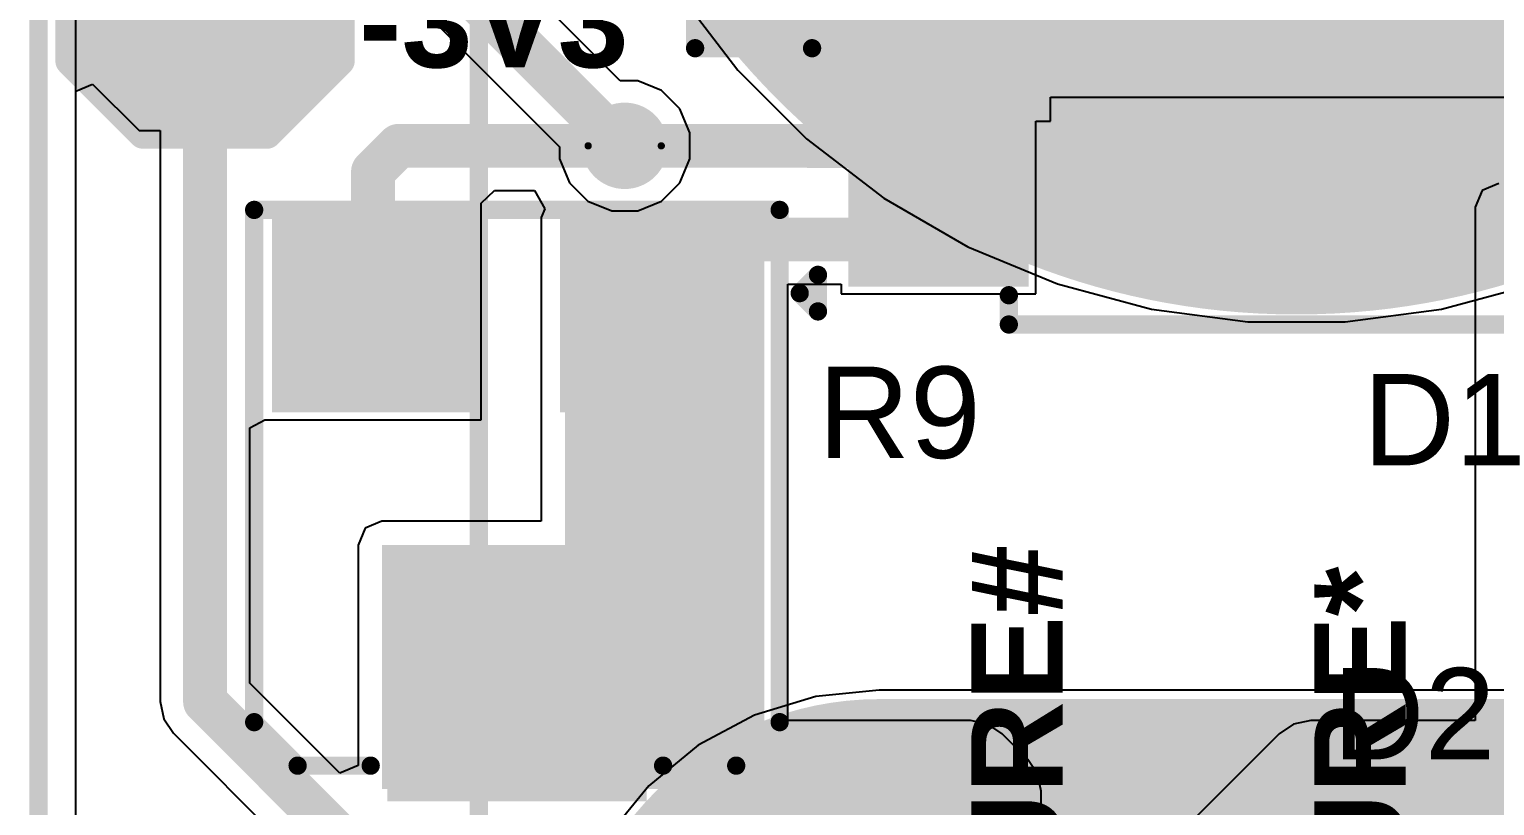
# Model space of a CAD drawing. Header units: inches. Extents: x 0 to 13.7, y 0 to 1.9.
# Drawn here: x -0.0025 to 0.3984, y 0.6795 to 0.8917 of the extents above; entities that cross this region are included whole.
import ezdxf

# ---------------------------------------------------------------- set-up
doc = ezdxf.new("R2010")
doc.units = ezdxf.units.IN
doc.header["$MEASUREMENT"] = 0
for name, color, linetype in [('Board Outline', 216, 'Continuous'), ('Bottom Layer', 5, 'Continuous'), ('Bottom Overlay', 54, 'Continuous'), ('Bottom Paste', 16, 'Continuous'), ('Bottom Solder', 6, 'Continuous'), ('Drill Drawing', 1, 'Continuous'), ('Top Layer', 1, 'Continuous'), ('Top Overlay', 2, 'Continuous'), ('Top Paste', 8, 'Continuous'), ('Top Solder', 216, 'Continuous'), ('Via Holes', 16, 'Continuous')]:
    doc.layers.add(name, color=color, linetype=linetype)
doc.styles.add('Arial', font='', dxfattribs={"height": 0.2})
doc.styles.add('Arial_Bold', font='', dxfattribs={"height": 0.2})
doc.styles.get('Arial').set_extended_font_data('Arial')
doc.styles.get('Arial_Bold').set_extended_font_data('Arial', bold=True)

# ---------------------------------------------------------------- blocks, each defined once
blk = doc.blocks.new('T__________7')
at = {"layer": 'Top Layer'}
blk.add_hatch(color=1, dxfattribs=at).paths.add_polyline_path([(0.015, 0.03), (-0.015, 0.03), (-0.03, 0.015), (-0.03, -0.015), (-0.015, -0.03), (0.015, -0.03), (0.03, -0.015), (0.03, 0.015)])
at = {"layer": 'Top Paste'}
blk.add_hatch(color=8, dxfattribs=at).paths.add_polyline_path([(0.015, 0.03), (-0.015, 0.03), (-0.03, 0.015), (-0.03, -0.015), (-0.015, -0.03), (0.015, -0.03), (0.03, -0.015), (0.03, 0.015)])
at = {"layer": 'Top Solder'}
blk.add_hatch(color=216, dxfattribs=at).paths.add_polyline_path([(0.017, 0.034), (-0.017, 0.034), (-0.034, 0.017), (-0.034, -0.017), (-0.017, -0.034), (0.017, -0.034), (0.034, -0.017), (0.034, 0.017)])
at = {"layer": 'Top Overlay'}
for points in [[(-0.037, 0.017, 0.007874, 0.007874, 0), (-0.017, 0.037, 0.007874, 0.007874, 0)], [(-0.017, 0.037, 0.007874, 0.007874, 0), (0.017, 0.037, 0.007874, 0.007874, 0)], [(0.017, 0.037, 0.007874, 0.007874, 0), (0.037, 0.017, 0.007874, 0.007874, 0)], [(-0.037, -0.017, 0.007874, 0.007874, 0), (-0.037, 0.017, 0.007874, 0.007874, 0)], [(0.037, -0.017, 0.007874, 0.007874, 0), (0.037, 0.017, 0.007874, 0.007874, 0)], [(-0.037, -0.017, 0.007874, 0.007874, 0), (-0.017, -0.037, 0.007874, 0.007874, 0)], [(0.017, -0.037, 0.007874, 0.007874, 0), (0.037, -0.017, 0.007874, 0.007874, 0)], [(-0.017, -0.037, 0.007874, 0.007874, 0), (0.017, -0.037, 0.007874, 0.007874, 0)]]:
    blk.add_lwpolyline(points, format="xyseb", dxfattribs=at)
for points in [[(-0.0189685, 0.037, 0.003937, 0.003937, 1), (-0.0150315, 0.037, 0.003937, 0.003937, 1)], [(-0.0189685, 0.037, 0.003937, 0.003937, 1), (-0.0150315, 0.037, 0.003937, 0.003937, 1)], [(0.0150315, 0.037, 0.003937, 0.003937, 1), (0.0189685, 0.037, 0.003937, 0.003937, 1)], [(0.0150315, 0.037, 0.003937, 0.003937, 1), (0.0189685, 0.037, 0.003937, 0.003937, 1)], [(-0.0389685, 0.017, 0.003937, 0.003937, 1), (-0.0350315, 0.017, 0.003937, 0.003937, 1)], [(-0.0389685, 0.017, 0.003937, 0.003937, 1), (-0.0350315, 0.017, 0.003937, 0.003937, 1)], [(0.0350315, 0.017, 0.003937, 0.003937, 1), (0.0389685, 0.017, 0.003937, 0.003937, 1)], [(0.0350315, 0.017, 0.003937, 0.003937, 1), (0.0389685, 0.017, 0.003937, 0.003937, 1)], [(-0.0389685, -0.017, 0.003937, 0.003937, 1), (-0.0350315, -0.017, 0.003937, 0.003937, 1)], [(-0.0389685, -0.017, 0.003937, 0.003937, 1), (-0.0350315, -0.017, 0.003937, 0.003937, 1)], [(0.0350315, -0.017, 0.003937, 0.003937, 1), (0.0389685, -0.017, 0.003937, 0.003937, 1)], [(0.0350315, -0.017, 0.003937, 0.003937, 1), (0.0389685, -0.017, 0.003937, 0.003937, 1)], [(-0.0189685, -0.037, 0.003937, 0.003937, 1), (-0.0150315, -0.037, 0.003937, 0.003937, 1)], [(-0.0189685, -0.037, 0.003937, 0.003937, 1), (-0.0150315, -0.037, 0.003937, 0.003937, 1)], [(0.0150315, -0.037, 0.003937, 0.003937, 1), (0.0189685, -0.037, 0.003937, 0.003937, 1)], [(0.0150315, -0.037, 0.003937, 0.003937, 1), (0.0189685, -0.037, 0.003937, 0.003937, 1)]]:
    blk.add_lwpolyline(points, format="xyseb", close=True, dxfattribs=at)
blk = doc.blocks.new('14_TSSOP_14')
at = {"layer": 'Top Layer'}
for points in [[(-0.1299212, 0.08562995), (-0.0885826, 0.08562995), (-0.0885826, 0.06791345), (-0.1299212, 0.06791345)], [(0.0885827, 0.08562995), (0.1299213, 0.08562995), (0.1299213, 0.06791345), (0.0885827, 0.06791345)], [(-0.1299212, 0.06003935), (-0.0885826, 0.06003935), (-0.0885826, 0.04232285), (-0.1299212, 0.04232285)], [(0.0885827, 0.06003945), (0.1299213, 0.06003945), (0.1299213, 0.04232295), (0.0885827, 0.04232295)], [(-0.1299212, 0.03444885), (-0.0885826, 0.03444885), (-0.0885826, 0.01673235), (-0.1299212, 0.01673235)], [(0.0885827, 0.03444885), (0.1299213, 0.03444885), (0.1299213, 0.01673235), (0.0885827, 0.01673235)], [(-0.1299212, 0.00885825), (-0.0885826, 0.00885825), (-0.0885826, -0.00885825), (-0.1299212, -0.00885825)], [(0.0885827, 0.00885835), (0.1299213, 0.00885835), (0.1299213, -0.00885815), (0.0885827, -0.00885815)], [(-0.1299212, -0.01673225), (-0.0885826, -0.01673225), (-0.0885826, -0.03444875), (-0.1299212, -0.03444875)], [(0.0885827, -0.01673225), (0.1299213, -0.01673225), (0.1299213, -0.03444875), (0.0885827, -0.03444875)], [(-0.1299212, -0.04232285), (-0.0885826, -0.04232285), (-0.0885826, -0.06003935), (-0.1299212, -0.06003935)], [(0.0885827, -0.04232275), (0.1299213, -0.04232275), (0.1299213, -0.06003925), (0.0885827, -0.06003925)], [(-0.1299212, -0.06791335), (-0.0885826, -0.06791335), (-0.0885826, -0.08562985), (-0.1299212, -0.08562985)], [(0.0885827, -0.06791335), (0.1299213, -0.06791335), (0.1299213, -0.08562985), (0.0885827, -0.08562985)]]:
    blk.add_hatch(color=1, dxfattribs=at).paths.add_polyline_path(points)
at = {"layer": 'Top Overlay'}
blk.add_hatch(color=2, dxfattribs=at).paths.add_polyline_path([(-0.084, 0.068), (-0.073, 0.068), (-0.073, 0.086), (-0.084, 0.086)])
at = {"layer": 'Top Paste'}
for points in [[(-0.1299212, 0.08562995), (-0.0885826, 0.08562995), (-0.0885826, 0.06791345), (-0.1299212, 0.06791345)], [(0.0885827, 0.08562995), (0.1299213, 0.08562995), (0.1299213, 0.06791345), (0.0885827, 0.06791345)], [(-0.1299212, 0.06003935), (-0.0885826, 0.06003935), (-0.0885826, 0.04232285), (-0.1299212, 0.04232285)], [(0.0885827, 0.06003945), (0.1299213, 0.06003945), (0.1299213, 0.04232295), (0.0885827, 0.04232295)], [(-0.1299212, 0.03444885), (-0.0885826, 0.03444885), (-0.0885826, 0.01673235), (-0.1299212, 0.01673235)], [(0.0885827, 0.03444885), (0.1299213, 0.03444885), (0.1299213, 0.01673235), (0.0885827, 0.01673235)], [(-0.1299212, 0.00885825), (-0.0885826, 0.00885825), (-0.0885826, -0.00885825), (-0.1299212, -0.00885825)], [(0.0885827, 0.00885835), (0.1299213, 0.00885835), (0.1299213, -0.00885815), (0.0885827, -0.00885815)], [(-0.1299212, -0.01673225), (-0.0885826, -0.01673225), (-0.0885826, -0.03444875), (-0.1299212, -0.03444875)], [(0.0885827, -0.01673225), (0.1299213, -0.01673225), (0.1299213, -0.03444875), (0.0885827, -0.03444875)], [(-0.1299212, -0.04232285), (-0.0885826, -0.04232285), (-0.0885826, -0.06003935), (-0.1299212, -0.06003935)], [(0.0885827, -0.04232275), (0.1299213, -0.04232275), (0.1299213, -0.06003925), (0.0885827, -0.06003925)], [(-0.1299212, -0.06791335), (-0.0885826, -0.06791335), (-0.0885826, -0.08562985), (-0.1299212, -0.08562985)], [(0.0885827, -0.06791335), (0.1299213, -0.06791335), (0.1299213, -0.08562985), (0.0885827, -0.08562985)]]:
    blk.add_hatch(color=8, dxfattribs=at).paths.add_polyline_path(points)
at = {"layer": 'Top Solder'}
for points in [[(-0.1339212, 0.08962995), (-0.0845826, 0.08962995), (-0.0845826, 0.06391345), (-0.1339212, 0.06391345)], [(0.0845827, 0.08962995), (0.1339213, 0.08962995), (0.1339213, 0.06391345), (0.0845827, 0.06391345)], [(-0.1339212, 0.06403935), (-0.0845826, 0.06403935), (-0.0845826, 0.03832285), (-0.1339212, 0.03832285)], [(0.0845827, 0.06403945), (0.1339213, 0.06403945), (0.1339213, 0.03832295), (0.0845827, 0.03832295)], [(-0.1339212, 0.03844885), (-0.0845826, 0.03844885), (-0.0845826, 0.01273235), (-0.1339212, 0.01273235)], [(0.0845827, 0.03844885), (0.1339213, 0.03844885), (0.1339213, 0.01273235), (0.0845827, 0.01273235)], [(-0.1339212, 0.01285825), (-0.0845826, 0.01285825), (-0.0845826, -0.01285825), (-0.1339212, -0.01285825)], [(0.0845827, 0.01285835), (0.1339213, 0.01285835), (0.1339213, -0.01285815), (0.0845827, -0.01285815)], [(-0.1339212, -0.01273225), (-0.0845826, -0.01273225), (-0.0845826, -0.03844875), (-0.1339212, -0.03844875)], [(0.0845827, -0.01273225), (0.1339213, -0.01273225), (0.1339213, -0.03844875), (0.0845827, -0.03844875)], [(-0.1339212, -0.03832285), (-0.0845826, -0.03832285), (-0.0845826, -0.06403935), (-0.1339212, -0.06403935)], [(0.0845827, -0.03832275), (0.1339213, -0.03832275), (0.1339213, -0.06403925), (0.0845827, -0.06403925)], [(-0.1339212, -0.06391335), (-0.0845826, -0.06391335), (-0.0845826, -0.08962985), (-0.1339212, -0.08962985)], [(0.0845827, -0.06391335), (0.1339213, -0.06391335), (0.1339213, -0.08962985), (0.0845827, -0.08962985)]]:
    blk.add_hatch(color=216, dxfattribs=at).paths.add_polyline_path(points)
at = {"layer": 'Top Overlay'}
for points in [[(-0.09, 0.1, 0.005, 0.005, 0), (-0.09, 0.092, 0.005, 0.005, 0)], [(0.0900001, 0.1, 0.005, 0.005, 0), (-0.09, 0.1, 0.005, 0.005, 0)], [(0.0900001, 0.1, 0.005, 0.005, 0), (0.0900001, 0.092, 0.005, 0.005, 0)], [(-0.141, 0.082, 0.007874, 0.007874, 0), (-0.141, 0.072, 0.007874, 0.007874, 0)], [(-0.136, 0.077, 0.007874, 0.007874, 0), (-0.141, 0.082, 0.007874, 0.007874, 0)], [(-0.136, 0.077, 0.007874, 0.007874, 0), (-0.141, 0.072, 0.007874, 0.007874, 0)], [(-0.09, -0.0919999, 0.005, 0.005, 0), (-0.09, -0.0999999, 0.005, 0.005, 0)], [(0.0900001, -0.0919999, 0.005, 0.005, 0), (0.0900001, -0.0999999, 0.005, 0.005, 0)], [(0.0900001, -0.0999999, 0.005, 0.005, 0), (-0.09, -0.0999999, 0.005, 0.005, 0)]]:
    blk.add_lwpolyline(points, format="xyseb", dxfattribs=at)
for points in [[(-0.09125, 0.1, 0.0025, 0.0025, 1), (-0.08875, 0.1, 0.0025, 0.0025, 1)], [(-0.09125, 0.1, 0.0025, 0.0025, 1), (-0.08875, 0.1, 0.0025, 0.0025, 1)], [(0.0887501, 0.1, 0.0025, 0.0025, 1), (0.0912501, 0.1, 0.0025, 0.0025, 1)], [(0.0887501, 0.1, 0.0025, 0.0025, 1), (0.0912501, 0.1, 0.0025, 0.0025, 1)], [(-0.09125, 0.092, 0.0025, 0.0025, 1), (-0.08875, 0.092, 0.0025, 0.0025, 1)], [(0.0887501, 0.092, 0.0025, 0.0025, 1), (0.0912501, 0.092, 0.0025, 0.0025, 1)], [(-0.1429685, 0.082, 0.003937, 0.003937, 1), (-0.1390315, 0.082, 0.003937, 0.003937, 1)], [(-0.1429685, 0.082, 0.003937, 0.003937, 1), (-0.1390315, 0.082, 0.003937, 0.003937, 1)], [(-0.1379685, 0.077, 0.003937, 0.003937, 1), (-0.1340315, 0.077, 0.003937, 0.003937, 1)], [(-0.1379685, 0.077, 0.003937, 0.003937, 1), (-0.1340315, 0.077, 0.003937, 0.003937, 1)], [(-0.1429685, 0.072, 0.003937, 0.003937, 1), (-0.1390315, 0.072, 0.003937, 0.003937, 1)], [(-0.1429685, 0.072, 0.003937, 0.003937, 1), (-0.1390315, 0.072, 0.003937, 0.003937, 1)], [(-0.09125, -0.0919999, 0.0025, 0.0025, 1), (-0.08875, -0.0919999, 0.0025, 0.0025, 1)], [(0.0887501, -0.0919999, 0.0025, 0.0025, 1), (0.0912501, -0.0919999, 0.0025, 0.0025, 1)], [(-0.09125, -0.0999999, 0.0025, 0.0025, 1), (-0.08875, -0.0999999, 0.0025, 0.0025, 1)], [(-0.09125, -0.0999999, 0.0025, 0.0025, 1), (-0.08875, -0.0999999, 0.0025, 0.0025, 1)], [(0.0887501, -0.0999999, 0.0025, 0.0025, 1), (0.0912501, -0.0999999, 0.0025, 0.0025, 1)], [(0.0887501, -0.0999999, 0.0025, 0.0025, 1), (0.0912501, -0.0999999, 0.0025, 0.0025, 1)]]:
    blk.add_lwpolyline(points, format="xyseb", close=True, dxfattribs=at)
blk = doc.blocks.new('TC33X_2_104E__26')
at = {"layer": 'Top Layer'}
for points in [[(0.00787405, 0.12992125), (0.07086615, 0.12992125), (0.07086615, 0.07086615), (0.00787405, 0.07086615)], [(-0.02362205, 0.02362205), (0.02362205, 0.02362205), (0.02362205, -0.02362205), (-0.02362205, -0.02362205)], [(0.05511815, 0.02362205), (0.10236225, 0.02362205), (0.10236225, -0.02362205), (0.05511815, -0.02362205)]]:
    blk.add_hatch(color=1, dxfattribs=at).paths.add_polyline_path(points)
at = {"layer": 'Top Paste'}
for points in [[(0.00787405, 0.12992125), (0.07086615, 0.12992125), (0.07086615, 0.07086615), (0.00787405, 0.07086615)], [(-0.02362205, 0.02362205), (0.02362205, 0.02362205), (0.02362205, -0.02362205), (-0.02362205, -0.02362205)], [(0.05511815, 0.02362205), (0.10236225, 0.02362205), (0.10236225, -0.02362205), (0.05511815, -0.02362205)]]:
    blk.add_hatch(color=8, dxfattribs=at).paths.add_polyline_path(points)
at = {"layer": 'Top Solder'}
for points in [[(0.00387405, 0.13392125), (0.07486615, 0.13392125), (0.07486615, 0.06686615), (0.00387405, 0.06686615)], [(-0.02762205, 0.02762205), (0.02762205, 0.02762205), (0.02762205, -0.02762205), (-0.02762205, -0.02762205)], [(0.05111815, 0.02762205), (0.10636225, 0.02762205), (0.10636225, -0.02762205), (0.05111815, -0.02762205)]]:
    blk.add_hatch(color=216, dxfattribs=at).paths.add_polyline_path(points)
at = {"layer": 'Top Overlay'}
for points in [[(-0.02063, 0.1241968, 0.005, 0.005, 0), (-0.0325198, 0.112307, 0.005, 0.005, 0)], [(-0.00063, 0.1241968, 0.005, 0.005, 0), (-0.02063, 0.1241968, 0.005, 0.005, 0)], [(0.0993702, 0.1241968, 0.005, 0.005, 0), (0.0793702, 0.1241968, 0.005, 0.005, 0)], [(0.11126, 0.112307, 0.005, 0.005, 0), (0.0993702, 0.1241968, 0.005, 0.005, 0)], [(-0.0325198, 0.112307, 0.005, 0.005, 0), (-0.0325198, -0.027756, 0.005, 0.005, 0)], [(0.11126, 0.112307, 0.005, 0.005, 0), (0.11126, -0.027756, 0.005, 0.005, 0)], [(-0.038, -0.005, 0.005, 0.005, 0), (-0.043, 0, 0.005, 0.005, 0)], [(-0.043, 0, 0.005, 0.005, 0), (-0.043, -0.01, 0.005, 0.005, 0)], [(-0.038, -0.005, 0.005, 0.005, 0), (-0.043, -0.01, 0.005, 0.005, 0)], [(0.11126, -0.027756, 0.005, 0.005, 0), (-0.0325198, -0.027756, 0.005, 0.005, 0)]]:
    blk.add_lwpolyline(points, format="xyseb", dxfattribs=at)
for points in [[(-0.02188, 0.1241968, 0.0025, 0.0025, 1), (-0.01938, 0.1241968, 0.0025, 0.0025, 1)], [(-0.02188, 0.1241968, 0.0025, 0.0025, 1), (-0.01938, 0.1241968, 0.0025, 0.0025, 1)], [(-0.00188, 0.1241968, 0.0025, 0.0025, 1), (0.00062, 0.1241968, 0.0025, 0.0025, 1)], [(0.0781202, 0.1241968, 0.0025, 0.0025, 1), (0.0806202, 0.1241968, 0.0025, 0.0025, 1)], [(0.0981202, 0.1241968, 0.0025, 0.0025, 1), (0.1006202, 0.1241968, 0.0025, 0.0025, 1)], [(0.0981202, 0.1241968, 0.0025, 0.0025, 1), (0.1006202, 0.1241968, 0.0025, 0.0025, 1)], [(-0.0337698, 0.112307, 0.0025, 0.0025, 1), (-0.0312698, 0.112307, 0.0025, 0.0025, 1)], [(-0.0337698, 0.112307, 0.0025, 0.0025, 1), (-0.0312698, 0.112307, 0.0025, 0.0025, 1)], [(0.11001, 0.112307, 0.0025, 0.0025, 1), (0.11251, 0.112307, 0.0025, 0.0025, 1)], [(0.11001, 0.112307, 0.0025, 0.0025, 1), (0.11251, 0.112307, 0.0025, 0.0025, 1)], [(-0.04425, 0, 0.0025, 0.0025, 1), (-0.04175, 0, 0.0025, 0.0025, 1)], [(-0.04425, 0, 0.0025, 0.0025, 1), (-0.04175, 0, 0.0025, 0.0025, 1)], [(-0.03925, -0.005, 0.0025, 0.0025, 1), (-0.03675, -0.005, 0.0025, 0.0025, 1)], [(-0.03925, -0.005, 0.0025, 0.0025, 1), (-0.03675, -0.005, 0.0025, 0.0025, 1)], [(-0.04425, -0.01, 0.0025, 0.0025, 1), (-0.04175, -0.01, 0.0025, 0.0025, 1)], [(-0.04425, -0.01, 0.0025, 0.0025, 1), (-0.04175, -0.01, 0.0025, 0.0025, 1)], [(-0.0337698, -0.027756, 0.0025, 0.0025, 1), (-0.0312698, -0.027756, 0.0025, 0.0025, 1)], [(-0.0337698, -0.027756, 0.0025, 0.0025, 1), (-0.0312698, -0.027756, 0.0025, 0.0025, 1)], [(0.11001, -0.027756, 0.0025, 0.0025, 1), (0.11251, -0.027756, 0.0025, 0.0025, 1)], [(0.11001, -0.027756, 0.0025, 0.0025, 1), (0.11251, -0.027756, 0.0025, 0.0025, 1)]]:
    blk.add_lwpolyline(points, format="xyseb", close=True, dxfattribs=at)
blk = doc.blocks.new('_EMG________B_36')
at = {"layer": 'Bottom Layer'}
h = blk.add_hatch(color=5, dxfattribs=at)
edge = h.paths.add_edge_path()
edge.add_arc((-1.1e-06, 0.3931962), 0.1968504, 0, 360)
h = blk.add_hatch(color=5, dxfattribs=at)
edge = h.paths.add_edge_path()
edge.add_arc((-0.1141722, 0.0005045), 0.0826771, 90, 270)
edge.add_line((-0.1141722, -0.0821726), (0.1141744, -0.0821726))
edge.add_arc((0.1141744, 0.0005045), 0.0826771, 270, 450)
edge.add_line((0.1141744, 0.08318160000000001), (-0.1141722, 0.08318160000000001))
at = {"layer": 'Bottom Paste'}
h = blk.add_hatch(color=16, dxfattribs=at)
edge = h.paths.add_edge_path()
edge.add_arc((-1.1e-06, 0.3931962), 0.1968504, 0, 360)
h = blk.add_hatch(color=16, dxfattribs=at)
edge = h.paths.add_edge_path()
edge.add_arc((-0.1141722, 0.0005045), 0.0826771, 90, 270)
edge.add_line((-0.1141722, -0.0821726), (0.1141744, -0.0821726))
edge.add_arc((0.1141744, 0.0005045), 0.0826771, 270, 450)
edge.add_line((0.1141744, 0.08318160000000001), (-0.1141722, 0.08318160000000001))
at = {"layer": 'Bottom Solder'}
h = blk.add_hatch(color=6, dxfattribs=at)
edge = h.paths.add_edge_path()
edge.add_arc((-1.1e-06, 0.3931962), 0.2008504, 0, 360)
h = blk.add_hatch(color=6, dxfattribs=at)
edge = h.paths.add_edge_path()
edge.add_arc((-0.1141722, 0.0005045), 0.0866771, 90, 270)
edge.add_line((-0.1141722, -0.0861726), (0.1141744, -0.0861726))
edge.add_arc((0.1141744, 0.0005045), 0.0866771, 270, 450)
edge.add_line((0.1141744, 0.08718160000000001), (-0.1141722, 0.08718160000000001))
at = {"layer": 'Bottom Overlay'}
blk.add_lwpolyline([(-0.2237483, -0.431721, 0.005, 0.005, 0), (-0.2237483, 0.4317209, 0.005, 0.005, 0)], format="xyseb", dxfattribs=at)
blk = doc.blocks.new('C___0402_40')
at = {"layer": 'Top Layer'}
for points in [[(-0.0275, -0.0125), (-0.0275, 0.0125), (-0.009499999999999998, 0.0125), (-0.009500000000000001, -0.0125)], [(0.009499999999999998, -0.0125), (0.009500000000000001, 0.0125), (0.0275, 0.0125), (0.0275, -0.0125)]]:
    blk.add_hatch(color=1, dxfattribs=at).paths.add_polyline_path(points)
at = {"layer": 'Top Paste'}
for points in [[(-0.0275, -0.0125), (-0.0275, 0.0125), (-0.009499999999999998, 0.0125), (-0.009500000000000001, -0.0125)], [(0.009499999999999998, -0.0125), (0.009500000000000001, 0.0125), (0.0275, 0.0125), (0.0275, -0.0125)]]:
    blk.add_hatch(color=8, dxfattribs=at).paths.add_polyline_path(points)
at = {"layer": 'Top Solder'}
for points in [[(-0.0298622, -0.0148622), (-0.0298622, 0.0148622), (-0.007137799999999999, 0.0148622), (-0.007137800000000001, -0.0148622)], [(0.007137799999999999, -0.0148622), (0.007137800000000001, 0.0148622), (0.0298622, 0.0148622), (0.0298622, -0.0148622)]]:
    blk.add_hatch(color=216, dxfattribs=at).paths.add_polyline_path(points)
at = {"layer": 'Top Overlay'}
for points in [[(-0.031, 0.016, 0.005, 0.005, 0), (-0.011, 0.016, 0.005, 0.005, 0)], [(-0.031, 0.016, 0.005, 0.005, 0), (-0.031, -0.016, 0.005, 0.005, 0)], [(0.011, 0.016, 0.005, 0.005, 0), (0.031, 0.016, 0.005, 0.005, 0)], [(0.031, 0.016, 0.005, 0.005, 0), (0.031, -0.016, 0.005, 0.005, 0)], [(-0.031, -0.016, 0.005, 0.005, 0), (-0.011, -0.016, 0.005, 0.005, 0)], [(0.011, -0.016, 0.005, 0.005, 0), (0.031, -0.016, 0.005, 0.005, 0)]]:
    blk.add_lwpolyline(points, format="xyseb", dxfattribs=at)
for points in [[(-0.03225, 0.016, 0.0025, 0.0025, 1), (-0.02975, 0.016, 0.0025, 0.0025, 1)], [(-0.03225, 0.016, 0.0025, 0.0025, 1), (-0.02975, 0.016, 0.0025, 0.0025, 1)], [(-0.01225, 0.016, 0.0025, 0.0025, 1), (-0.00975, 0.016, 0.0025, 0.0025, 1)], [(0.00975, 0.016, 0.0025, 0.0025, 1), (0.01225, 0.016, 0.0025, 0.0025, 1)], [(0.02975, 0.016, 0.0025, 0.0025, 1), (0.03225, 0.016, 0.0025, 0.0025, 1)], [(0.02975, 0.016, 0.0025, 0.0025, 1), (0.03225, 0.016, 0.0025, 0.0025, 1)], [(-0.03225, -0.016, 0.0025, 0.0025, 1), (-0.02975, -0.016, 0.0025, 0.0025, 1)], [(-0.03225, -0.016, 0.0025, 0.0025, 1), (-0.02975, -0.016, 0.0025, 0.0025, 1)], [(-0.01225, -0.016, 0.0025, 0.0025, 1), (-0.00975, -0.016, 0.0025, 0.0025, 1)], [(0.00975, -0.016, 0.0025, 0.0025, 1), (0.01225, -0.016, 0.0025, 0.0025, 1)], [(0.02975, -0.016, 0.0025, 0.0025, 1), (0.03225, -0.016, 0.0025, 0.0025, 1)], [(0.02975, -0.016, 0.0025, 0.0025, 1), (0.03225, -0.016, 0.0025, 0.0025, 1)]]:
    blk.add_lwpolyline(points, format="xyseb", close=True, dxfattribs=at)

msp = doc.modelspace()

# ---------------------------------------------------------------- hatches: boundary and pattern name
at = {"layer": 'Bottom Layer'}
h = msp.add_hatch(color=5, dxfattribs=at)
edge = h.paths.add_edge_path()
edge.add_arc((0.16037, 0.859866), 0.011811, 0, 360)
at = {"layer": 'Top Layer'}
h = msp.add_hatch(color=1, dxfattribs=at)
edge = h.paths.add_edge_path()
edge.add_arc((0.16037, 0.859866), 0.011811, 0, 360)
for points in [[(0.1440378, 0.6867005), (0.1985448, 0.6867005), (0.1985448, 0.8402439), (0.1440378, 0.8402439)], [(0.0939155, 0.6839783), (0.1985449, 0.6839783), (0.1985449, 0.7507157), (0.0939155, 0.7507157)]]:
    msp.add_hatch(color=1, dxfattribs=at).paths.add_polyline_path(points)
at = {"layer": 'Via Holes'}
h = msp.add_hatch(color=7, dxfattribs=at)
edge = h.paths.add_edge_path()
edge.add_arc((0.16037, 0.859866), 0.0059055, 0, 360)

# ---------------------------------------------------------------- linework, layer by layer
at = {"layer": 'Board Outline'}
msp.add_lwpolyline([(-4e-05, 1.2428153, 0.005, 0.005, 0), (0, 0, 0.005, 0.005, 0)], format="xyseb", dxfattribs=at)
at = {"layer": 'Bottom Layer'}
for p, q in [((0.0101739, 0.669173), (0.0101589, 1.1347465)), ((0.1591024, 0.877677), (0.1212351, 0.9155443)), ((0.1003485, 0.9018249), (0.142559, 0.8596144)), ((0.1751414, 0.9016643), (0.191329, 0.8805682)), ((0.191329, 0.8805682), (0.2101317, 0.8617655)), ((0.1639128, 0.877677), (0.1591024, 0.877677)), ((0.1704591, 0.8749654), (0.1639128, 0.877677)), ((0.1754694, 0.8699551), (0.1704591, 0.8749654)), ((0.178181, 0.8634088), (0.1754694, 0.8699551)), ((0.178181, 0.8563232), (0.178181, 0.8634088)), ((0.142559, 0.8596144), (0.142559, 0.8563232)), ((0.2101317, 0.8617655), (0.2312278, 0.8455779)), ((0.142559, 0.8563232), (0.1452706, 0.8497769)), ((0.1754694, 0.8497769), (0.178181, 0.8563232)), ((0.1452706, 0.8497769), (0.1502809, 0.8447666)), ((0.1704591, 0.8447666), (0.1754694, 0.8497769)), ((0.1502809, 0.8447666), (0.1568272, 0.842055)), ((0.1568272, 0.842055), (0.1639128, 0.842055)), ((0.1639128, 0.842055), (0.1704591, 0.8447666)), ((0.2312278, 0.8455779), (0.2542563, 0.8322824)), ((0.2542563, 0.8322824), (0.2788233, 0.8221064)), ((0.2788233, 0.8221064), (0.3045082, 0.8152242)), ((0.3838264, 0.8152242), (0.4095113, 0.8221064)), ((0.3045082, 0.8152242), (0.3308718, 0.8117534)), ((0.3574628, 0.8117534), (0.3838264, 0.8152242)), ((0.3308718, 0.8117534), (0.3574628, 0.8117534)), ((0.2299962, 0.7110183), (0.2126124, 0.7093061)), ((0.4583428, 0.7110183), (0.2299962, 0.7110183)), ((0.2126124, 0.7093061), (0.1958967, 0.7042355)), ((0.1958967, 0.7042355), (0.1804914, 0.6960012)), ((0.1804914, 0.6960012), (0.1669886, 0.6849197)), ((0.1669886, 0.6849197), (0.1559071, 0.6714169))]:
    msp.add_line(p, q, dxfattribs=at)
for points in [[(0.109, 0.9104764, 0.012, 0.012, 0), (0.1596104, 0.859866, 0.012, 0.012, 0)], [(0.1596104, 0.859866, 0.012, 0.012, 0), (0.16037, 0.859866, 0.012, 0.012, 0)]]:
    msp.add_lwpolyline(points, format="xyseb", dxfattribs=at)
for points in [[(0.1566104, 0.859866, 0.006, 0.006, 1), (0.1626104, 0.859866, 0.006, 0.006, 1)], [(0.1566104, 0.859866, 0.006, 0.006, 1), (0.1626104, 0.859866, 0.006, 0.006, 1)], [(0.15737, 0.859866, 0.006, 0.006, 1), (0.16337, 0.859866, 0.006, 0.006, 1)]]:
    msp.add_lwpolyline(points, format="xyseb", close=True, dxfattribs=at)
at = {"layer": 'Drill Drawing'}
for points in [[(0.17037, 0.859866, 0.002, 0.002, 1), (0.15037, 0.859866, 0.002, 0.002, 1)], [(0.14987, 0.859866, 0.001, 0.001, 1), (0.15087, 0.859866, 0.001, 0.001, 1)], [(0.16987, 0.859866, 0.001, 0.001, 1), (0.17087, 0.859866, 0.001, 0.001, 1)]]:
    msp.add_lwpolyline(points, format="xyseb", close=True, dxfattribs=at)
at = {"layer": 'Top Layer'}
for p, q in [((0.0101672, 0.8748561), (0.0147867, 0.8767696)), ((0.0101739, 0.669173), (0.0101672, 0.8748561)), ((0.0147867, 0.8767696), (0.0275408, 0.8640155)), ((0.2768839, 0.8665668), (0.2768839, 0.8731899)), ((0.2768839, 0.8731899), (0.4340492, 0.8731899)), ((0.2728839, 0.8193857), (0.2728839, 0.8665668)), ((0.2728839, 0.8665668), (0.2768839, 0.8665668)), ((0.0275408, 0.8640155), (0.0333057, 0.8640155)), ((0.0333057, 0.8640155), (0.0333057, 0.7078964)), ((0.121122, 0.8442123), (0.1247061, 0.8476309)), ((0.1247061, 0.8476309), (0.1357075, 0.8476309)), ((0.1357075, 0.8476309), (0.1385321, 0.8426308)), ((0.394937, 0.8476944), (0.3930348, 0.8431022)), ((0.3995292, 0.8495966), (0.394937, 0.8476944)), ((0.121122, 0.7849684), (0.121122, 0.8442123)), ((0.1385321, 0.8426308), (0.1375434, 0.8402439)), ((0.3930348, 0.8431022), (0.3930348, 0.7027017)), ((0.1375434, 0.8402439), (0.1375434, 0.7572102)), ((0.2050393, 0.7507158), (0.2050393, 0.8220088)), ((0.2050393, 0.8220088), (0.2195453, 0.8220088)), ((0.2195453, 0.8220088), (0.2195453, 0.8193857)), ((0.2195453, 0.8193857), (0.2728839, 0.8193857)), ((0.0577759, 0.7828006), (0.0618781, 0.7849684)), ((0.0577759, 0.7129643), (0.0577759, 0.7828006)), ((0.0618781, 0.7849684), (0.121122, 0.7849684)), ((0.0893233, 0.755308), (0.0874211, 0.7507158)), ((0.0939155, 0.7572102), (0.0893233, 0.755308)), ((0.1375434, 0.7572102), (0.0939155, 0.7572102)), ((0.0874211, 0.7507158), (0.0874211, 0.6903903)), ((0.2050393, 0.7027017), (0.2050393, 0.7507158)), ((0.0824211, 0.6883192), (0.0577759, 0.7129643)), ((0.0333057, 0.7078964), (0.034237, 0.7032142)), ((0.034237, 0.7032142), (0.0368893, 0.6992449)), ((0.2550057, 0.7027017), (0.2050393, 0.7027017)), ((0.2596879, 0.7017704), (0.2550057, 0.7027017)), ((0.2636572, 0.6991181), (0.2596879, 0.7017704)), ((0.3433895, 0.7017704), (0.3394202, 0.6991181)), ((0.3480717, 0.7027017), (0.3433895, 0.7017704)), ((0.3930348, 0.7027017), (0.3480717, 0.7027017)), ((0.0368893, 0.6992449), (0.066044, 0.6700901)), ((0.2706867, 0.6920886), (0.2636572, 0.6991181)), ((0.3394202, 0.6991181), (0.3023345, 0.6620324)), ((0.0874211, 0.6903903), (0.0824211, 0.6883192)), ((0.273339, 0.6881193), (0.2706867, 0.6920886)), ((0.2742703, 0.6834371), (0.273339, 0.6881193)), ((0.2742703, 0.551), (0.2742703, 0.6834371))]:
    msp.add_line(p, q, dxfattribs=at)
for points in [[(0.2859034, 0.9366061, 0.012, 0.012, 0), (0.3370845, 0.885425, 0.012, 0.012, 0)], [(0.0455408, 0.7078964, 0.012, 0.012, 0), (0.0455408, 0.8990563, 0.012, 0.012, 0)], [(0.2462146, 0.885425, 0.012, 0.012, 0), (0.3370845, 0.885425, 0.012, 0.012, 0)], [(0.3370845, 0.885425, 0.012, 0.012, 0), (0.4647185, 0.885425, 0.012, 0.012, 0)], [(0.0915, 0.8528365, 0.012, 0.012, 0), (0.0985295, 0.859866, 0.012, 0.012, 0)], [(0.0985295, 0.859866, 0.012, 0.012, 0), (0.2105586, 0.859866, 0.012, 0.012, 0)], [(0.2105586, 0.859866, 0.012, 0.012, 0), (0.2105902, 0.8598344, 0.012, 0.012, 0)], [(0.2105902, 0.8598344, 0.012, 0.012, 0), (0.2462146, 0.8598344, 0.012, 0.012, 0)], [(0.0915, 0.8145904, 0.012, 0.012, 0), (0.0915, 0.8528365, 0.012, 0.012, 0)], [(0.1702402, 0.8145904, 0.012, 0.012, 0), (0.1878623, 0.8322125, 0.012, 0.012, 0)], [(0.1878623, 0.8322125, 0.012, 0.012, 0), (0.1928604, 0.8322125, 0.012, 0.012, 0)], [(0.1928604, 0.8322125, 0.012, 0.012, 0), (0.1948918, 0.8342439, 0.012, 0.012, 0)], [(0.1948918, 0.8342439, 0.012, 0.012, 0), (0.2462146, 0.8342439, 0.012, 0.012, 0)], [(0.1712913, 0.7969683, 0.012, 0.012, 0), (0.1765068, 0.8021838, 0.012, 0.012, 0)], [(0.1765068, 0.8021838, 0.012, 0.012, 0), (0.1826468, 0.8021838, 0.012, 0.012, 0)], [(0.1712913, 0.76075, 0.012, 0.012, 0), (0.1712913, 0.7969683, 0.012, 0.012, 0)], [(0.0455408, 0.7078964, 0.012, 0.012, 0), (0.0864372, 0.667, 0.012, 0.012, 0)], [(0.165755, 0.6904666, 0.012, 0.012, 0), (0.2550057, 0.6904666, 0.012, 0.012, 0)], [(0.2550057, 0.6904666, 0.012, 0.012, 0), (0.2620352, 0.6834371, 0.012, 0.012, 0)], [(0.310986, 0.6533809, 0.012, 0.012, 0), (0.3480717, 0.6904666, 0.012, 0.012, 0)], [(0.3480717, 0.6904666, 0.012, 0.012, 0), (0.4355037, 0.6904666, 0.012, 0.012, 0)], [(0.2620352, 0.515, 0.012, 0.012, 0), (0.2620352, 0.6834371, 0.012, 0.012, 0)]]:
    msp.add_lwpolyline(points, format="xyseb", dxfattribs=at)
for points in [[(0.2432146, 0.885425, 0.006, 0.006, 1), (0.2492146, 0.885425, 0.006, 0.006, 1)], [(0.3340845, 0.885425, 0.006, 0.006, 1), (0.3400845, 0.885425, 0.006, 0.006, 1)], [(0.3340845, 0.885425, 0.006, 0.006, 1), (0.3400845, 0.885425, 0.006, 0.006, 1)], [(0.3340845, 0.885425, 0.006, 0.006, 1), (0.3400845, 0.885425, 0.006, 0.006, 1)], [(0.0955295, 0.859866, 0.006, 0.006, 1), (0.1015295, 0.859866, 0.006, 0.006, 1)], [(0.0955295, 0.859866, 0.006, 0.006, 1), (0.1015295, 0.859866, 0.006, 0.006, 1)], [(0.2075586, 0.859866, 0.006, 0.006, 1), (0.2135586, 0.859866, 0.006, 0.006, 1)], [(0.2075586, 0.859866, 0.006, 0.006, 1), (0.2135586, 0.859866, 0.006, 0.006, 1)], [(0.2075902, 0.8598344, 0.006, 0.006, 1), (0.2135902, 0.8598344, 0.006, 0.006, 1)], [(0.2075902, 0.8598344, 0.006, 0.006, 1), (0.2135902, 0.8598344, 0.006, 0.006, 1)], [(0.2432146, 0.8598344, 0.006, 0.006, 1), (0.2492146, 0.8598344, 0.006, 0.006, 1)], [(0.0885, 0.8528365, 0.006, 0.006, 1), (0.0945, 0.8528365, 0.006, 0.006, 1)], [(0.0885, 0.8528365, 0.006, 0.006, 1), (0.0945, 0.8528365, 0.006, 0.006, 1)], [(0.1848623, 0.8322125, 0.006, 0.006, 1), (0.1908623, 0.8322125, 0.006, 0.006, 1)], [(0.1848623, 0.8322125, 0.006, 0.006, 1), (0.1908623, 0.8322125, 0.006, 0.006, 1)], [(0.1898604, 0.8322125, 0.006, 0.006, 1), (0.1958604, 0.8322125, 0.006, 0.006, 1)], [(0.1898604, 0.8322125, 0.006, 0.006, 1), (0.1958604, 0.8322125, 0.006, 0.006, 1)], [(0.1918918, 0.8342439, 0.006, 0.006, 1), (0.1978918, 0.8342439, 0.006, 0.006, 1)], [(0.1918918, 0.8342439, 0.006, 0.006, 1), (0.1978918, 0.8342439, 0.006, 0.006, 1)], [(0.2432146, 0.8342439, 0.006, 0.006, 1), (0.2492146, 0.8342439, 0.006, 0.006, 1)], [(0.0885, 0.8145904, 0.006, 0.006, 1), (0.0945, 0.8145904, 0.006, 0.006, 1)], [(0.1672402, 0.8145904, 0.006, 0.006, 1), (0.1732402, 0.8145904, 0.006, 0.006, 1)], [(0.1735068, 0.8021838, 0.006, 0.006, 1), (0.1795068, 0.8021838, 0.006, 0.006, 1)], [(0.1735068, 0.8021838, 0.006, 0.006, 1), (0.1795068, 0.8021838, 0.006, 0.006, 1)], [(0.1796468, 0.8021838, 0.006, 0.006, 1), (0.1856468, 0.8021838, 0.006, 0.006, 1)], [(0.1682913, 0.7969683, 0.006, 0.006, 1), (0.1742913, 0.7969683, 0.006, 0.006, 1)], [(0.1682913, 0.7969683, 0.006, 0.006, 1), (0.1742913, 0.7969683, 0.006, 0.006, 1)], [(0.1682913, 0.76075, 0.006, 0.006, 1), (0.1742913, 0.76075, 0.006, 0.006, 1)], [(0.0425408, 0.7078964, 0.006, 0.006, 1), (0.0485408, 0.7078964, 0.006, 0.006, 1)], [(0.0425408, 0.7078964, 0.006, 0.006, 1), (0.0485408, 0.7078964, 0.006, 0.006, 1)], [(0.162755, 0.6904666, 0.006, 0.006, 1), (0.168755, 0.6904666, 0.006, 0.006, 1)], [(0.2520057, 0.6904666, 0.006, 0.006, 1), (0.2580057, 0.6904666, 0.006, 0.006, 1)], [(0.2520057, 0.6904666, 0.006, 0.006, 1), (0.2580057, 0.6904666, 0.006, 0.006, 1)], [(0.3450717, 0.6904666, 0.006, 0.006, 1), (0.3510717, 0.6904666, 0.006, 0.006, 1)], [(0.3450717, 0.6904666, 0.006, 0.006, 1), (0.3510717, 0.6904666, 0.006, 0.006, 1)], [(0.2590352, 0.6834371, 0.006, 0.006, 1), (0.2650352, 0.6834371, 0.006, 0.006, 1)], [(0.2590352, 0.6834371, 0.006, 0.006, 1), (0.2650352, 0.6834371, 0.006, 0.006, 1)]]:
    msp.add_lwpolyline(points, format="xyseb", close=True, dxfattribs=at)

# ---------------------------------------------------------------- block references
for name, p in [('_EMG________B_36', (0.3441684, 0.6214076)), ('T__________7', (0.0455408, 0.9000155))]:
    msp.add_blockref(name, p)
for name, p, rotation in [('14_TSSOP_14', (0.3554666, 0.9110156), 180), ('C___0402_40', (0.1956273, 0.9175563), 90), ('TC33X_2_104E__26', (0.1702402, 0.8145904), 180)]:
    msp.add_blockref(name, p, dxfattribs=dict(rotation=rotation))

# ---------------------------------------------------------------- texts
at = {"layer": 'Top Overlay'}
for s, style, p in [('-3V3', 'Arial_Bold', (0.0876667, 0.8813491)), ('R9', 'Arial', (0.2131734, 0.7745041)), ('D1', 'Arial', (0.3623217, 0.7725041)), ('D2', 'Arial', (0.353991, 0.6920934))]:
    msp.add_text(s, height=0.025, dxfattribs=dict(at, style=style)).set_placement(p)
at = {"layer": 'Top Overlay', "style": 'Arial_Bold'}
for s, p in [('MEASURE#', (0.2801739, 0.5566681)), ('MEASURE*', (0.374046, 0.5566325))]:
    msp.add_text(s, height=0.025, rotation=90, dxfattribs=at).set_placement(p)

doc.saveas('drawing.dxf')
